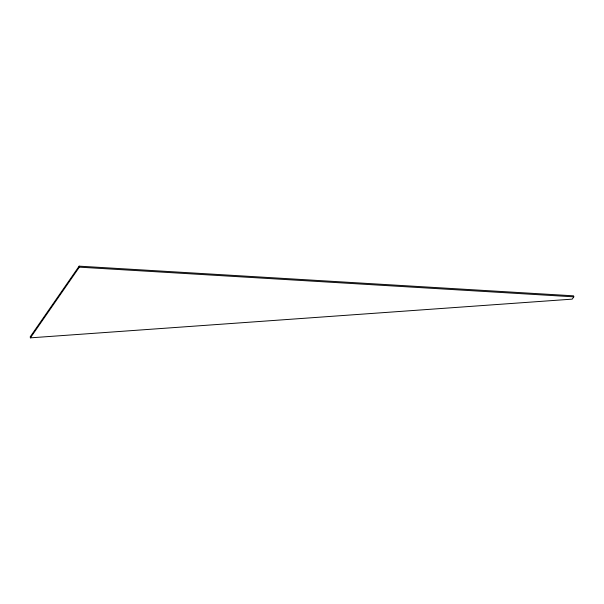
<?xml version="1.0" encoding="UTF-8"?>
<svg xmlns="http://www.w3.org/2000/svg" width="604" height="604" viewBox="0 0 604 604"><rect width="100%" height="100%" fill="white"/><g stroke="black" fill="none" stroke-linecap="round" stroke-linejoin="round"><path stroke-width="0.91" d="M79.139 266.153L30.2 336.843L30.404 337.847L572.207 299.139L573.8 296.836L573.596 295.824L79.139 266.153L79.343 267.157L30.404 337.847M79.343 267.157L573.8 296.836"/></g></svg>
